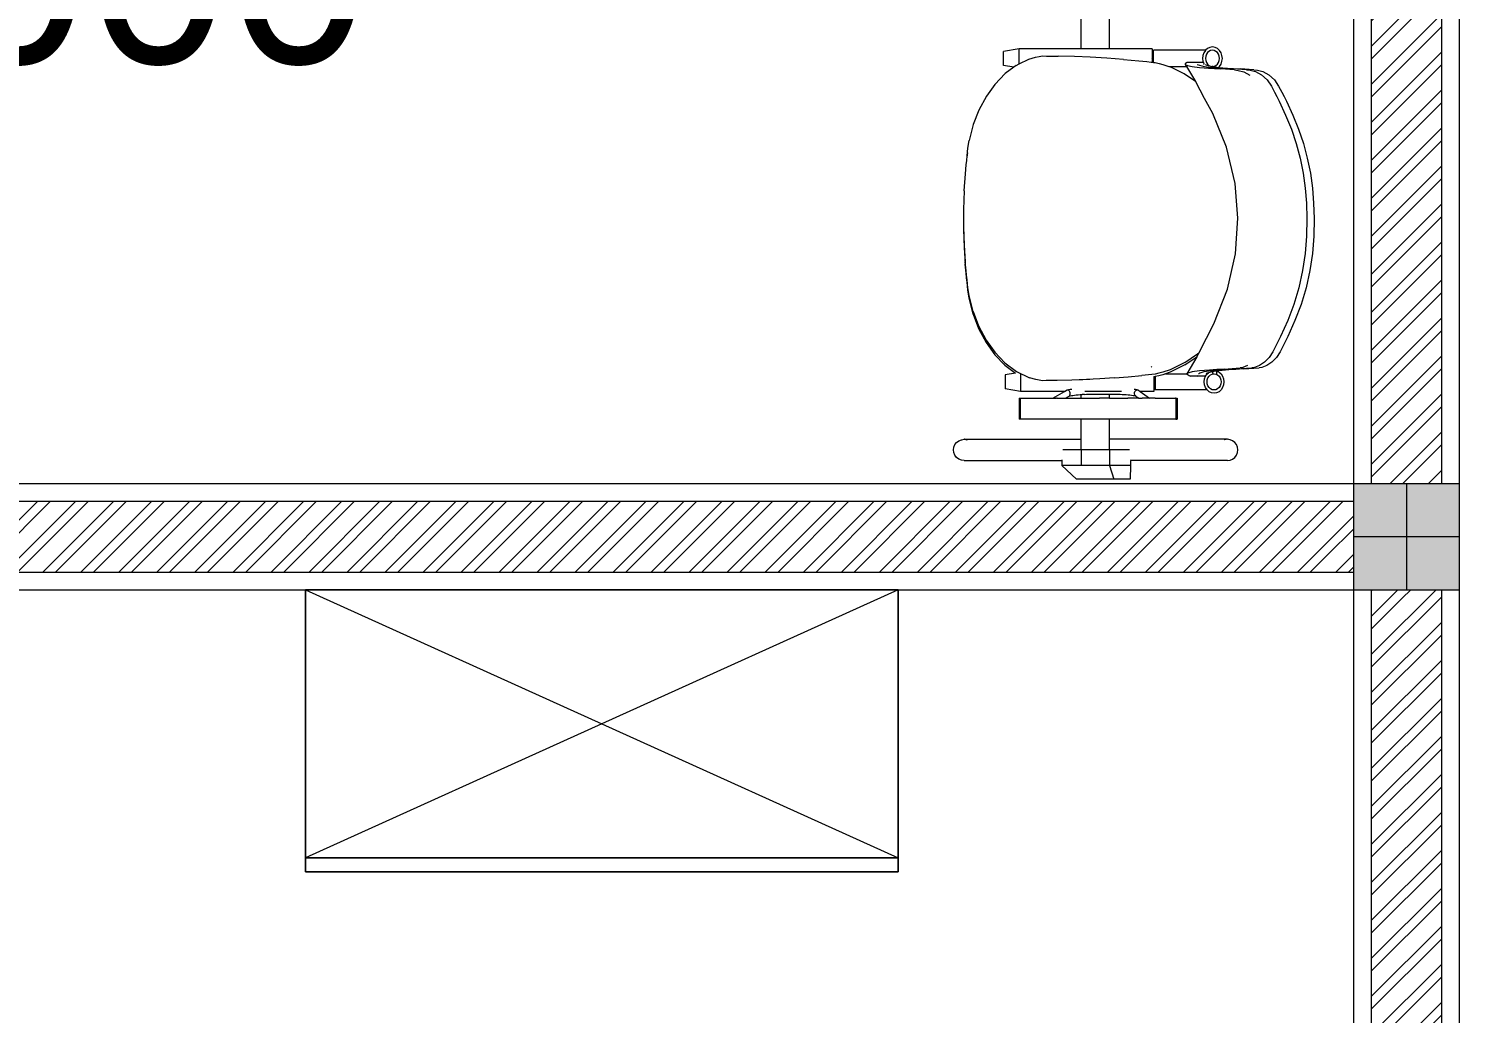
# Model space of a CAD drawing. Header units: millimetres. Extents: x -280308 to 6402717, y -14 to 2073074.
# Drawn here: x -21895 to -19867, y 634973 to 636369 of the extents above; entities that cross this region are included whole.
import ezdxf
from ezdxf.xclip import XClip

# ---------------------------------------------------------------- set-up
doc = ezdxf.new("R2010")
doc.units = ezdxf.units.MM
doc.header["$XCLIPFRAME"] = 2
doc.layers.get('0').update_dxf_attribs({"lineweight": 0})
for name, color, linetype, lineweight in [('A-ALINE-1', 91, 'Continuous', 20), ('A-ALINE-3', 111, 'Continuous', 15), ('A-ALINE-6', 117, 'Continuous', 9), ('A-FURN-EQPM', 177, 'Continuous', 0)]:
    doc.layers.add(name, color=color, linetype=linetype, lineweight=lineweight)
doc.layers.add('A-FILL-1', color=7, linetype='Continuous', lineweight=0, true_color=0x454545)
doc.layers.add('A-TEXT', color=254, linetype='Continuous')
doc.styles.add('Annotative', font='arial.ttf', dxfattribs={"height": 1.25})

# ---------------------------------------------------------------- blocks, each defined once
blk = doc.blocks.new('A$Ccf87384a')
blk.add_wipeout([(-75, 75), (75, 75), (75, -75), (-75, -75)])
blk.add_wipeout([(-75, -75), (-75, 75), (75, 75), (75, -75)])
at = {"layer": 'A-FILL-1', "ltscale": 0.25}
h = blk.add_hatch(color=256, dxfattribs=at)
h.dxf.hatch_style = 1
h.paths.add_polyline_path([(-75, -75), (-75, 75), (75, 75), (75, -75)])
at = {"layer": 'A-ALINE-1'}
blk.add_lwpolyline([(-75, -75), (-75, 75), (75, 75), (75, -75)], close=True, dxfattribs=at)
at = {"layer": 'A-FILL-1', "ltscale": 0.25}
for p, q in [((0, 75), (0, -75)), ((-75, 0), (75, 0))]:
    blk.add_line(p, q, dxfattribs=at)
blk = doc.blocks.new('A$C52fb07ff')
at = {"layer": 'A-FILL-1', "ltscale": 0.25}
h = blk.add_hatch(dxfattribs=at)
h.set_pattern_fill('ANSI32', color=256, scale=4, angle=180)
h.set_pattern_definition([(225, (130700.98, -42918.705), (26.940768, -26.940768), []), (225, (130683.02, -42918.705), (26.940768, -26.940768), [])])
h.paths.add_polyline_path([(26022.8, -9372), (26022.8, -19522), (26122.8, -19522), (26122.8, -9372)])
h = blk.add_hatch(dxfattribs=at)
h.set_pattern_fill('ANSI32', color=256, scale=4, angle=180)
h.set_pattern_definition([(225, (-278558.89, -365477.71), (26.9407684, -26.9407684), []), (225, (-278576.85, -365477.71), (26.9407684, -26.9407684), [])])
h.paths.add_polyline_path([(26022.8, -13247), (23147.8, -13247), (23147.8, -13347), (26022.8, -13347)])
at = {"layer": 'A-ALINE-3', "linetype": 'Continuous'}
for points in [[(26022.8, -9372), (26022.8, -19522), (26122.8, -19522), (26122.8, -9372)], [(26022.8, -13247), (23147.8, -13247), (23147.8, -13347), (26022.8, -13347)]]:
    blk.add_lwpolyline(points, close=True, dxfattribs=at)
at = {"layer": 'A-ALINE-6'}
for points in [[(25997.8, -9372), (25997.8, -19522), (26147.8, -19522), (26147.8, -9372)], [(26022.8, -13222), (23147.8, -13222), (23147.8, -13372), (26022.8, -13372)]]:
    blk.add_lwpolyline(points, close=True, dxfattribs=at)
at = {"ltscale": 0.25, "xscale": -1}
blk.add_blockref('A$Ccf87384a', (26072.8, -13297), dxfattribs=at)
blk = doc.blocks.new('A$C8630f427')
at = {"color": 0, "linetype": 'ByBlock', "lineweight": -2, "ltscale": 0.25}
for p, q in [((-2100, 0), (-1260, -380)), ((-1260, 0), (-2100, -380)), ((-1260, 0), (-420, -380)), ((-420, 0), (-1260, -380)), ((-420, 0), (420, -380)), ((420, 0), (-420, -380)), ((420, 0), (1260, -380)), ((1260, 0), (420, -380)), ((1260, 0), (2100, -380)), ((2100, 0), (1260, -380))]:
    blk.add_line(p, q, dxfattribs=at)
for points in [[(-2100, 0), (-1260, 0), (-1260, -380), (-2100, -380)], [(-1260, 0), (-420, 0), (-420, -380), (-1260, -380)], [(-420, 0), (420, 0), (420, -380), (-420, -380)], [(420, 0), (1260, 0), (1260, -380), (420, -380)], [(1260, 0), (2100, 0), (2100, -380), (1260, -380)], [(-2100, -380), (-1260, -380), (-1260, -400), (-2100, -400)], [(-1260, -380), (-420, -380), (-420, -400), (-1260, -400)], [(-420, -380), (420, -380), (420, -400), (-420, -400)], [(420, -380), (1260, -380), (1260, -400), (420, -400)], [(1260, -380), (2100, -380), (2100, -400), (1260, -400)]]:
    blk.add_lwpolyline(points, close=True, dxfattribs=at)
blk = doc.blocks.new('A$C3a0a0d7c')
at = {"color": 0, "linetype": 'ByBlock', "lineweight": -2}
for p, q in [((-0.0692, -1.2797), (-0.0692, -1.2197)), ((-0.0292, -1.2797), (-0.0292, -1.2197)), ((-0.1574, -1.2797), (-0.1794, -1.2835)), ((-0.1794, -1.3034), (-0.1794, -1.2835)), ((-0.0692, -1.2797), (-0.1574, -1.2797)), ((-0.1574, -1.3014), (-0.1574, -1.2797)), ((-0.1574, -1.3014), (-0.1435, -1.2945)), ((-0.1435, -1.2945), (-0.134, -1.2917)), ((-0.134, -1.2917), (-0.1291, -1.2907)), ((-0.1291, -1.2907), (-0.1241, -1.29)), ((-0.1241, -1.29), (-0.1185, -1.2901)), ((-0.1185, -1.2901), (-0.113, -1.2901)), ((-0.113, -1.2901), (-0.1019, -1.2903)), ((-0.0786, -1.291), (-0.1019, -1.2903)), ((-0.0565, -1.2919), (-0.0786, -1.291)), ((-0.0292, -1.2797), (-0.0692, -1.2797)), ((-0.033, -1.2932), (-0.0565, -1.2919)), ((-0.0095, -1.295), (-0.033, -1.2932)), ((0.0313, -1.2797), (-0.0292, -1.2797)), ((-0.0095, -1.295), (0.0122, -1.2968)), ((0.0122, -1.2968), (0.0239, -1.298)), ((0.0313, -1.2797), (0.0313, -1.2989)), ((0.0331, -1.2934), (0.0313, -1.2934)), ((0.0331, -1.2964), (0.0313, -1.2934)), ((0.107, -1.2819), (0.0331, -1.2819)), ((0.0331, -1.2991), (0.0331, -1.2819)), ((0.1032, -1.2893), (0.1027, -1.2934)), ((0.1027, -1.2934), (0.1032, -1.2976)), ((0.1046, -1.2854), (0.1032, -1.2893)), ((0.1068, -1.2821), (0.1046, -1.2854)), ((0.1071, -1.2905), (0.1067, -1.2934)), ((0.1067, -1.2934), (0.1071, -1.2964)), ((0.107, -1.2819), (0.1068, -1.2821)), ((0.1097, -1.2795), (0.107, -1.2819)), ((0.1081, -1.2877), (0.1071, -1.2905)), ((0.1071, -1.2964), (0.1081, -1.2992)), ((0.1097, -1.2853), (0.1081, -1.2877)), ((0.1131, -1.2779), (0.1097, -1.2795)), ((0.1117, -1.2835), (0.1097, -1.2853)), ((0.1141, -1.2823), (0.1117, -1.2835)), ((0.1167, -1.2773), (0.1131, -1.2779)), ((0.1167, -1.2819), (0.1141, -1.2823)), ((0.1203, -1.2779), (0.1167, -1.2773)), ((0.1193, -1.2823), (0.1167, -1.2819)), ((0.1217, -1.2835), (0.1193, -1.2823)), ((0.1237, -1.2795), (0.1203, -1.2779)), ((0.1238, -1.2853), (0.1217, -1.2835)), ((0.1266, -1.2821), (0.1237, -1.2795)), ((0.1254, -1.2877), (0.1238, -1.2853)), ((0.1264, -1.2905), (0.1254, -1.2877)), ((0.1254, -1.2992), (0.1264, -1.2964)), ((0.1267, -1.2934), (0.1264, -1.2905)), ((0.1264, -1.2964), (0.1267, -1.2934)), ((0.1289, -1.2854), (0.1266, -1.2821)), ((0.1302, -1.2893), (0.1289, -1.2854)), ((0.1307, -1.2934), (0.1302, -1.2893)), ((0.1302, -1.2976), (0.1307, -1.2934)), ((-0.1772, -1.3151), (-0.1919, -1.3304)), ((-0.1649, -1.3059), (-0.1794, -1.3034)), ((-0.1649, -1.3059), (-0.1772, -1.3151)), ((-0.1616, -1.3034), (-0.1649, -1.3059)), ((-0.1616, -1.3034), (-0.1574, -1.3014)), ((0.0239, -1.298), (0.0298, -1.2987)), ((0.0298, -1.2987), (0.0313, -1.2989)), ((0.0313, -1.2989), (0.0331, -1.2991)), ((0.0331, -1.2991), (0.0357, -1.2994)), ((0.0357, -1.2994), (0.0411, -1.3006)), ((0.0411, -1.3006), (0.0464, -1.302)), ((0.0464, -1.302), (0.055, -1.3049)), ((0.055, -1.3049), (0.0567, -1.3055)), ((0.055, -1.3049), (0.0799, -1.3049)), ((0.0767, -1.3152), (0.0567, -1.3055)), ((0.0927, -1.3261), (0.0767, -1.3152)), ((0.0798, -1.2996), (0.0781, -1.3011)), ((0.0781, -1.3011), (0.0782, -1.3021)), ((0.0782, -1.3021), (0.0815, -1.3034)), ((0.0782, -1.3021), (0.0799, -1.3049)), ((0.0806, -1.2994), (0.0798, -1.2996)), ((0.0799, -1.3049), (0.0927, -1.3261)), ((0.0819, -1.2993), (0.0806, -1.2994)), ((0.0815, -1.3034), (0.0881, -1.3051)), ((0.0986, -1.2992), (0.0819, -1.2993)), ((0.0881, -1.3051), (0.0981, -1.3063)), ((0.0949, -1.302), (0.095, -1.3021)), ((0.095, -1.3021), (0.0982, -1.3033)), ((0.0981, -1.3063), (0.111, -1.3072)), ((0.0982, -1.3033), (0.1048, -1.305)), ((0.1, -1.2992), (0.0986, -1.2992)), ((0.1, -1.2992), (0.0986, -1.2993)), ((0.1038, -1.2992), (0.1, -1.2992)), ((0.1032, -1.2976), (0.1038, -1.2992)), ((0.1038, -1.2992), (0.1046, -1.3015)), ((0.1046, -1.3015), (0.1051, -1.3022)), ((0.1048, -1.305), (0.1148, -1.3063)), ((0.1062, -1.3023), (0.1089, -1.3033)), ((0.1081, -1.2992), (0.1097, -1.3016)), ((0.1089, -1.3033), (0.1154, -1.305)), ((0.1097, -1.3016), (0.1117, -1.3034)), ((0.111, -1.3072), (0.1196, -1.3078)), ((0.1117, -1.3034), (0.1141, -1.3046)), ((0.1141, -1.3046), (0.1167, -1.3049)), ((0.1148, -1.3063), (0.1276, -1.3071)), ((0.1154, -1.305), (0.1162, -1.3051)), ((0.1162, -1.3051), (0.1203, -1.3056)), ((0.1167, -1.3049), (0.1167, -1.3041)), ((0.1167, -1.3049), (0.1193, -1.3046)), ((0.1193, -1.3046), (0.1203, -1.3041)), ((0.1196, -1.3078), (0.1287, -1.3084)), ((0.1203, -1.3041), (0.1217, -1.3034)), ((0.1203, -1.3056), (0.1203, -1.3041)), ((0.1203, -1.3056), (0.1251, -1.3062)), ((0.1217, -1.3034), (0.1238, -1.3016)), ((0.1238, -1.3016), (0.1254, -1.2992)), ((0.1251, -1.3062), (0.1266, -1.3048)), ((0.1251, -1.3062), (0.1254, -1.3063)), ((0.1254, -1.3063), (0.1382, -1.3071)), ((0.1266, -1.3048), (0.1289, -1.3015)), ((0.1276, -1.3071), (0.1362, -1.3077)), ((0.1481, -1.3099), (0.1287, -1.3084)), ((0.1289, -1.3015), (0.1302, -1.2976)), ((0.1362, -1.3077), (0.1454, -1.3083)), ((0.1382, -1.3071), (0.1467, -1.3077)), ((0.1648, -1.3098), (0.1454, -1.3083)), ((0.1467, -1.3077), (0.1559, -1.3083)), ((0.1481, -1.3099), (0.1533, -1.3105)), ((0.1533, -1.3105), (0.1612, -1.3123)), ((0.1752, -1.3098), (0.1559, -1.3083)), ((0.1612, -1.3123), (0.1696, -1.3171)), ((0.1648, -1.3098), (0.17, -1.3104)), ((0.17, -1.3104), (0.1779, -1.3122)), ((0.1752, -1.3098), (0.1804, -1.3104)), ((0.1779, -1.3122), (0.1862, -1.317)), ((0.1804, -1.3104), (0.1882, -1.3122)), ((0.1862, -1.317), (0.1941, -1.3241)), ((0.1882, -1.3122), (0.1966, -1.317)), ((0.1966, -1.317), (0.2044, -1.3241)), ((-0.1919, -1.3304), (-0.2037, -1.3468)), ((0.0927, -1.3261), (0.093, -1.3265)), ((0.1056, -1.3502), (0.093, -1.3265)), ((0.1941, -1.3241), (0.2002, -1.3328)), ((0.2002, -1.3328), (0.2046, -1.3412)), ((0.2044, -1.3241), (0.2105, -1.3328)), ((0.2105, -1.3328), (0.2149, -1.3412)), ((-0.2037, -1.3468), (-0.2144, -1.3667)), ((0.117, -1.3716), (0.1056, -1.3502)), ((0.2046, -1.3412), (0.208, -1.3477)), ((0.208, -1.3477), (0.2113, -1.3543)), ((0.2113, -1.3543), (0.2204, -1.3739)), ((0.2149, -1.3412), (0.2183, -1.3477)), ((0.2183, -1.3477), (0.2216, -1.3543)), ((0.2216, -1.3543), (0.2307, -1.3739)), ((-0.2144, -1.3667), (-0.2222, -1.3871)), ((0.1364, -1.4194), (0.117, -1.3716)), ((0.2204, -1.3739), (0.2285, -1.3938)), ((0.2307, -1.3739), (0.2388, -1.3938)), ((-0.2222, -1.3871), (-0.2281, -1.4097)), ((0.2285, -1.3938), (0.2353, -1.414)), ((0.2388, -1.3938), (0.2456, -1.414)), ((-0.2298, -1.4207), (-0.2281, -1.4097)), ((0.2353, -1.414), (0.2408, -1.4347)), ((0.2456, -1.414), (0.2511, -1.4347)), ((-0.2322, -1.4444), (-0.2315, -1.438)), ((-0.2315, -1.438), (-0.2308, -1.4316)), ((-0.2308, -1.4316), (-0.2304, -1.4261)), ((-0.2305, -1.4316), (-0.2304, -1.4296)), ((-0.2304, -1.4261), (-0.2298, -1.4207)), ((-0.2304, -1.4296), (-0.2301, -1.4273)), ((0.1488, -1.471), (0.1364, -1.4194)), ((0.2408, -1.4347), (0.2451, -1.456)), ((0.2511, -1.4347), (0.2554, -1.456)), ((-0.235, -1.4814), (-0.2335, -1.4573)), ((-0.2335, -1.4573), (-0.2322, -1.4444)), ((0.2451, -1.456), (0.248, -1.4774)), ((0.2554, -1.456), (0.2583, -1.4774)), ((0.1527, -1.5201), (0.1488, -1.471)), ((0.248, -1.4774), (0.2498, -1.4989)), ((0.2583, -1.4774), (0.2601, -1.4989)), ((-0.235, -1.4814), (-0.2359, -1.5076)), ((0.2498, -1.4989), (0.2505, -1.5206)), ((0.2601, -1.4989), (0.2608, -1.5206)), ((-0.2359, -1.5076), (-0.2359, -1.511)), ((-0.2359, -1.511), (-0.2359, -1.5111)), ((-0.2359, -1.5111), (-0.2359, -1.5326)), ((0.1493, -1.5705), (0.1527, -1.5201)), ((0.2505, -1.5206), (0.25, -1.5454)), ((0.2608, -1.5206), (0.2603, -1.5454)), ((-0.2359, -1.5326), (-0.2351, -1.5581)), ((-0.2359, -1.5326), (-0.2359, -1.5361)), ((-0.2359, -1.5361), (-0.2351, -1.5616)), ((-0.2351, -1.5581), (-0.2336, -1.5818)), ((0.25, -1.5454), (0.248, -1.57)), ((0.2603, -1.5454), (0.2583, -1.57)), ((-0.2351, -1.5616), (-0.2336, -1.5852)), ((0.138, -1.6206), (0.1493, -1.5705)), ((0.248, -1.57), (0.2444, -1.5944)), ((0.2583, -1.57), (0.2547, -1.5944)), ((-0.2324, -1.5946), (-0.2336, -1.5818)), ((-0.2324, -1.598), (-0.2336, -1.5852)), ((-0.2317, -1.6009), (-0.2324, -1.5946)), ((-0.2317, -1.6044), (-0.2324, -1.598)), ((-0.2309, -1.6073), (-0.2317, -1.6009)), ((0.2444, -1.5944), (0.239, -1.6188)), ((0.2547, -1.5944), (0.2493, -1.6188)), ((-0.2309, -1.6107), (-0.2317, -1.6044)), ((-0.2305, -1.6129), (-0.2309, -1.6073)), ((-0.2305, -1.6163), (-0.2309, -1.6107)), ((-0.2299, -1.6185), (-0.2305, -1.6129)), ((-0.2299, -1.6219), (-0.2305, -1.6163)), ((-0.2282, -1.6296), (-0.2299, -1.6185)), ((-0.2282, -1.633), (-0.2299, -1.6219)), ((0.1188, -1.6696), (0.138, -1.6206)), ((0.239, -1.6188), (0.2321, -1.6422)), ((0.2493, -1.6188), (0.2424, -1.6422)), ((-0.2225, -1.6525), (-0.2282, -1.6296)), ((-0.2225, -1.656), (-0.2282, -1.633)), ((0.2321, -1.6422), (0.2233, -1.6651)), ((0.2424, -1.6422), (0.2336, -1.6651)), ((-0.2225, -1.6525), (-0.2148, -1.6728)), ((-0.2225, -1.656), (-0.2148, -1.6762)), ((-0.2148, -1.6728), (-0.2041, -1.6928)), ((-0.2148, -1.6762), (-0.2041, -1.6962)), ((0.0978, -1.7103), (0.1188, -1.6696)), ((0.2233, -1.6651), (0.2131, -1.6875)), ((0.2336, -1.6651), (0.2234, -1.6875)), ((-0.2041, -1.6928), (-0.1918, -1.71)), ((-0.2041, -1.6962), (-0.1918, -1.7135)), ((0.2131, -1.6875), (0.2022, -1.7095)), ((0.2234, -1.6875), (0.2125, -1.7095)), ((-0.1918, -1.71), (-0.1774, -1.7251)), ((-0.1918, -1.7135), (-0.1774, -1.7286)), ((0.0776, -1.7246), (0.0955, -1.7124)), ((0.0776, -1.7281), (0.0946, -1.7164)), ((0.0946, -1.7166), (0.0805, -1.7405)), ((0.0946, -1.7164), (0.0978, -1.7103)), ((0.0946, -1.7166), (0.0946, -1.7164)), ((0.0955, -1.7124), (0.0978, -1.7103)), ((0.197, -1.7174), (0.1904, -1.724)), ((0.2022, -1.7095), (0.197, -1.7174)), ((0.2073, -1.7174), (0.2007, -1.724)), ((0.2125, -1.7095), (0.2073, -1.7174)), ((-0.1774, -1.7251), (-0.1608, -1.7375)), ((-0.1774, -1.7286), (-0.1626, -1.7396)), ((-0.1626, -1.7396), (-0.1771, -1.7421)), ((-0.1771, -1.7421), (-0.1771, -1.7619)), ((-0.1626, -1.7396), (-0.1625, -1.7396)), ((-0.1608, -1.7375), (-0.1427, -1.7461)), ((-0.1551, -1.7408), (-0.1551, -1.7657)), ((-0.0028, -1.7448), (0.0167, -1.7431)), ((0.0261, -1.7421), (0.0167, -1.7431)), ((0.0308, -1.7416), (0.0261, -1.7421)), ((0.0306, -1.7311), (0.03, -1.7301)), ((0.0355, -1.741), (0.0308, -1.7416)), ((0.0409, -1.7398), (0.0355, -1.741)), ((0.0409, -1.7433), (0.0355, -1.7445)), ((0.0462, -1.7384), (0.0409, -1.7398)), ((0.0462, -1.7419), (0.0409, -1.7433)), ((0.0566, -1.7349), (0.0462, -1.7384)), ((0.0502, -1.7405), (0.0462, -1.7419)), ((0.0566, -1.7384), (0.0502, -1.7405)), ((0.0502, -1.7405), (0.0805, -1.7405)), ((0.0776, -1.7246), (0.0566, -1.7349)), ((0.0776, -1.7281), (0.0566, -1.7384)), ((0.0819, -1.7396), (0.0804, -1.7406)), ((0.0805, -1.7405), (0.0804, -1.7406)), ((0.0804, -1.7406), (0.081, -1.7413)), ((0.081, -1.7413), (0.0823, -1.7422)), ((0.0878, -1.738), (0.0819, -1.7396)), ((0.0823, -1.7422), (0.0839, -1.7432)), ((0.0839, -1.7432), (0.0855, -1.744)), ((0.0984, -1.7364), (0.0878, -1.738)), ((0.0948, -1.7432), (0.0963, -1.7439)), ((0.0972, -1.7405), (0.0971, -1.7405)), ((0.0986, -1.7395), (0.0972, -1.7405)), ((0.1127, -1.7353), (0.0984, -1.7364)), ((0.1045, -1.7379), (0.0986, -1.7395)), ((0.1151, -1.7363), (0.1045, -1.7379)), ((0.1069, -1.7439), (0.1091, -1.7406)), ((0.1093, -1.7395), (0.1079, -1.7405)), ((0.1091, -1.7406), (0.1109, -1.7391)), ((0.1109, -1.7391), (0.1093, -1.7395)), ((0.1151, -1.7379), (0.1109, -1.7391)), ((0.1119, -1.7439), (0.114, -1.7421)), ((0.1227, -1.7346), (0.1127, -1.7353)), ((0.114, -1.7421), (0.1164, -1.7409)), ((0.1294, -1.7352), (0.1151, -1.7363)), ((0.1163, -1.7377), (0.1151, -1.7379)), ((0.1226, -1.7367), (0.1163, -1.7377)), ((0.1182, -1.7403), (0.1163, -1.7377)), ((0.1164, -1.7409), (0.119, -1.7405)), ((0.119, -1.7405), (0.1216, -1.7409)), ((0.119, -1.7405), (0.119, -1.7414)), ((0.1216, -1.7409), (0.1226, -1.7414)), ((0.1226, -1.7367), (0.1226, -1.7414)), ((0.1231, -1.7367), (0.1226, -1.7367)), ((0.1226, -1.7414), (0.124, -1.7421)), ((0.1333, -1.7338), (0.1227, -1.7346)), ((0.1257, -1.7363), (0.1231, -1.7367)), ((0.1231, -1.7367), (0.126, -1.7381)), ((0.124, -1.7421), (0.1261, -1.7439)), ((0.1399, -1.7352), (0.1257, -1.7363)), ((0.126, -1.7381), (0.1289, -1.7406)), ((0.1289, -1.7406), (0.1311, -1.744)), ((0.1394, -1.7345), (0.1294, -1.7352)), ((0.1333, -1.7338), (0.156, -1.732)), ((0.15, -1.7337), (0.1394, -1.7345)), ((0.1499, -1.7345), (0.1399, -1.7352)), ((0.1605, -1.7337), (0.1499, -1.7345)), ((0.15, -1.7337), (0.1727, -1.732)), ((0.1596, -1.7318), (0.156, -1.732)), ((0.1665, -1.729), (0.1596, -1.7318)), ((0.1605, -1.7337), (0.1831, -1.732)), ((0.1763, -1.7317), (0.1727, -1.732)), ((0.1832, -1.7289), (0.1763, -1.7317)), ((0.1866, -1.7317), (0.1831, -1.732)), ((0.1904, -1.724), (0.1832, -1.7289)), ((0.1936, -1.7289), (0.1866, -1.7317)), ((0.2007, -1.724), (0.1936, -1.7289)), ((-0.1551, -1.7657), (-0.1771, -1.7619)), ((-0.1336, -1.7487), (-0.1427, -1.7461)), ((-0.1288, -1.7497), (-0.1336, -1.7487)), ((-0.124, -1.7504), (-0.1288, -1.7497)), ((-0.1189, -1.7503), (-0.124, -1.7504)), ((-0.1138, -1.7503), (-0.1189, -1.7503)), ((-0.1103, -1.7502), (-0.1138, -1.7503)), ((-0.1036, -1.7501), (-0.1103, -1.7502)), ((-0.0824, -1.7496), (-0.1036, -1.7501)), ((-0.0897, -1.7639), (-0.0884, -1.7635)), ((-0.0887, -1.7638), (-0.0897, -1.7639)), ((-0.0878, -1.764), (-0.0887, -1.7638)), ((-0.0884, -1.7635), (-0.0868, -1.763)), ((-0.0868, -1.763), (-0.0849, -1.7626)), ((-0.0849, -1.7626), (-0.0828, -1.7622)), ((-0.072, -1.7493), (-0.0824, -1.7496)), ((-0.0668, -1.749), (-0.072, -1.7493)), ((-0.0616, -1.7488), (-0.0668, -1.749)), ((-0.0569, -1.7486), (-0.0616, -1.7488)), ((-0.0522, -1.7484), (-0.0569, -1.7486)), ((-0.0427, -1.7479), (-0.0522, -1.7484)), ((-0.022, -1.7464), (-0.0427, -1.7479)), ((-0.022, -1.7464), (-0.0028, -1.7448)), ((0.0059, -1.7622), (0.0078, -1.7626)), ((0.0078, -1.7626), (0.0095, -1.763)), ((0.0082, -1.7641), (0.0091, -1.7636)), ((0.0091, -1.7636), (0.01, -1.7634)), ((0.0095, -1.763), (0.011, -1.7635)), ((0.01, -1.7634), (0.011, -1.7635)), ((0.011, -1.7635), (0.0119, -1.7639)), ((0.0119, -1.7639), (0.0144, -1.7657)), ((0.0354, -1.7445), (0.0335, -1.7447)), ((0.0335, -1.7446), (0.0335, -1.7447)), ((0.0335, -1.7447), (0.0335, -1.7657)), ((0.0354, -1.749), (0.0335, -1.752)), ((0.0354, -1.752), (0.0335, -1.752)), ((0.0355, -1.7445), (0.0354, -1.7445)), ((0.0354, -1.7445), (0.0354, -1.7635)), ((0.1092, -1.7635), (0.0354, -1.7635)), ((0.0963, -1.7439), (0.0855, -1.744)), ((0.1022, -1.7439), (0.0963, -1.7439)), ((0.0963, -1.7439), (0.0965, -1.744)), ((0.1069, -1.7439), (0.0965, -1.744)), ((0.105, -1.752), (0.1055, -1.7478)), ((0.1055, -1.7562), (0.105, -1.752)), ((0.1055, -1.7478), (0.1069, -1.744)), ((0.1069, -1.7601), (0.1055, -1.7562)), ((0.1069, -1.744), (0.1069, -1.7439)), ((0.1091, -1.7634), (0.1069, -1.7601)), ((0.109, -1.752), (0.1094, -1.749)), ((0.1094, -1.755), (0.109, -1.752)), ((0.1092, -1.7635), (0.1091, -1.7634)), ((0.112, -1.766), (0.1092, -1.7635)), ((0.1094, -1.749), (0.1103, -1.7463)), ((0.1103, -1.7578), (0.1094, -1.755)), ((0.1103, -1.7463), (0.1119, -1.7439)), ((0.1119, -1.7601), (0.1103, -1.7578)), ((0.114, -1.762), (0.1119, -1.7601)), ((0.1164, -1.7631), (0.114, -1.762)), ((0.119, -1.7635), (0.1164, -1.7631)), ((0.1216, -1.7631), (0.119, -1.7635)), ((0.124, -1.762), (0.1216, -1.7631)), ((0.1261, -1.7601), (0.124, -1.762)), ((0.1289, -1.7634), (0.126, -1.766)), ((0.1261, -1.7439), (0.1277, -1.7463)), ((0.1277, -1.7578), (0.1261, -1.7601)), ((0.1277, -1.7463), (0.1287, -1.749)), ((0.1287, -1.755), (0.1277, -1.7578)), ((0.1287, -1.749), (0.129, -1.752)), ((0.129, -1.752), (0.1287, -1.755)), ((0.1311, -1.7601), (0.1289, -1.7634)), ((0.1311, -1.744), (0.1325, -1.7478)), ((0.1325, -1.7562), (0.1311, -1.7601)), ((0.1325, -1.7478), (0.133, -1.752)), ((0.133, -1.752), (0.1325, -1.7562)), ((-0.1571, -1.775), (-0.1571, -1.775)), ((-0.1571, -1.775), (-0.1571, -1.8049)), ((-0.1571, -1.775), (-0.157, -1.775)), ((-0.157, -1.775), (-0.1569, -1.775)), ((-0.1569, -1.775), (-0.1568, -1.775)), ((-0.1568, -1.775), (-0.1566, -1.775)), ((-0.1566, -1.775), (-0.1564, -1.775)), ((-0.1564, -1.775), (-0.1562, -1.775)), ((-0.1562, -1.775), (-0.1559, -1.775)), ((-0.1559, -1.775), (-0.1557, -1.775)), ((-0.1557, -1.775), (-0.1557, -1.8049)), ((-0.1557, -1.775), (-0.1554, -1.775)), ((-0.1554, -1.775), (-0.1543, -1.775)), ((-0.0929, -1.7657), (-0.1551, -1.7657)), ((-0.1543, -1.775), (-0.1438, -1.7751)), ((-0.1438, -1.7751), (-0.1425, -1.775)), ((-0.1425, -1.775), (-0.1243, -1.7751)), ((-0.1243, -1.7751), (-0.1232, -1.7751)), ((-0.1232, -1.7751), (-0.1094, -1.7751)), ((-0.1094, -1.7751), (-0.1093, -1.7751)), ((-0.1093, -1.7751), (-0.0929, -1.7657)), ((-0.1093, -1.7751), (-0.1044, -1.7751)), ((-0.1036, -1.7751), (-0.1044, -1.7751)), ((-0.1036, -1.7751), (-0.0915, -1.7751)), ((-0.0929, -1.7657), (-0.0905, -1.7644)), ((-0.0915, -1.7751), (-0.0914, -1.7751)), ((-0.0914, -1.7751), (-0.0871, -1.7726)), ((-0.0914, -1.7751), (-0.0842, -1.7751)), ((-0.0897, -1.7639), (-0.0905, -1.7644)), ((-0.0869, -1.7645), (-0.0878, -1.764)), ((-0.0871, -1.7726), (-0.0863, -1.7723)), ((-0.0871, -1.7726), (-0.0866, -1.7724)), ((-0.0861, -1.7653), (-0.0869, -1.7645)), ((-0.0866, -1.7724), (-0.0859, -1.7717)), ((-0.0863, -1.7723), (-0.0849, -1.7719)), ((-0.0855, -1.7663), (-0.0861, -1.7653)), ((-0.0859, -1.7717), (-0.0853, -1.7708)), ((-0.0851, -1.7674), (-0.0855, -1.7663)), ((-0.0853, -1.7708), (-0.085, -1.7697)), ((-0.0849, -1.7686), (-0.0851, -1.7674)), ((-0.085, -1.7697), (-0.0849, -1.7686)), ((-0.0849, -1.7719), (-0.0831, -1.7715)), ((-0.0838, -1.7751), (-0.0842, -1.7751)), ((-0.0838, -1.7751), (-0.0692, -1.7751)), ((-0.0831, -1.7715), (-0.0811, -1.7712)), ((-0.0811, -1.7712), (-0.0788, -1.7708)), ((-0.0788, -1.7708), (-0.0763, -1.7705)), ((-0.0763, -1.7705), (-0.0736, -1.7703)), ((-0.0736, -1.7703), (-0.0708, -1.7701)), ((-0.0708, -1.7701), (-0.0692, -1.77)), ((-0.0692, -1.77), (-0.0678, -1.7699)), ((-0.0692, -1.7751), (-0.0692, -1.77)), ((-0.0692, -1.7751), (-0.0639, -1.7751)), ((-0.0647, -1.7698), (-0.0678, -1.7699)), ((-0.0647, -1.7698), (-0.0617, -1.7697)), ((-0.012, -1.7657), (-0.0642, -1.7657)), ((-0.0639, -1.7751), (-0.0637, -1.7751)), ((-0.0637, -1.7751), (-0.0437, -1.7751)), ((-0.0617, -1.7697), (-0.0584, -1.7697)), ((-0.0584, -1.7697), (-0.0292, -1.7697)), ((-0.0437, -1.7751), (-0.0436, -1.7752)), ((-0.0292, -1.7751), (-0.0436, -1.7752)), ((-0.0292, -1.7751), (-0.0292, -1.7697)), ((-0.0292, -1.7697), (-0.0175, -1.7697)), ((-0.0292, -1.7751), (-0.0236, -1.7751)), ((-0.0236, -1.7751), (-0.0232, -1.7751)), ((-0.0232, -1.7751), (-0.0037, -1.7751)), ((-0.0175, -1.7697), (-0.0143, -1.7697)), ((-0.0143, -1.7697), (-0.0114, -1.7698)), ((-0.0114, -1.7698), (-0.0085, -1.7699)), ((-0.0085, -1.7699), (-0.0056, -1.7701)), ((-0.0056, -1.7701), (-0.0029, -1.7703)), ((-0.0037, -1.7751), (-0.003, -1.7751)), ((0.0123, -1.7751), (-0.003, -1.7751)), ((-0.0029, -1.7703), (-0.0004, -1.7705)), ((-0.0004, -1.7705), (0.002, -1.7708)), ((0.002, -1.7708), (0.0041, -1.7712)), ((0.0041, -1.7712), (0.006, -1.7715)), ((0.006, -1.7715), (0.0075, -1.7719)), ((0.0062, -1.7681), (0.0064, -1.7669)), ((0.0063, -1.7693), (0.0062, -1.7681)), ((0.0066, -1.7703), (0.0063, -1.7693)), ((0.0064, -1.7669), (0.0068, -1.7658)), ((0.0072, -1.7712), (0.0066, -1.7703)), ((0.0068, -1.7658), (0.0074, -1.7648)), ((0.0079, -1.7719), (0.0072, -1.7712)), ((0.0074, -1.7648), (0.0082, -1.7641)), ((0.0075, -1.7719), (0.0083, -1.7721)), ((0.0079, -1.7719), (0.0083, -1.7721)), ((0.0083, -1.7721), (0.0123, -1.7751)), ((0.0124, -1.7751), (0.0123, -1.7751)), ((0.0124, -1.7751), (0.016, -1.7751)), ((0.0335, -1.7657), (0.0144, -1.7657)), ((0.0144, -1.7657), (0.0273, -1.7751)), ((0.016, -1.7751), (0.017, -1.7751)), ((0.0273, -1.7751), (0.017, -1.7751)), ((0.0354, -1.7751), (0.0273, -1.7751)), ((0.0273, -1.7751), (0.0273, -1.7751)), ((0.0354, -1.7751), (0.0367, -1.7751)), ((0.0367, -1.7751), (0.0544, -1.775)), ((0.0544, -1.775), (0.0559, -1.7751)), ((0.0559, -1.7751), (0.0633, -1.775)), ((0.0633, -1.775), (0.0641, -1.775)), ((0.0647, -1.775), (0.0641, -1.775)), ((0.0648, -1.775), (0.0647, -1.775)), ((0.0648, -1.775), (0.0648, -1.8049)), ((0.0648, -1.775), (0.0653, -1.775)), ((0.0653, -1.775), (0.0653, -1.775)), ((0.0653, -1.775), (0.0658, -1.775)), ((0.0658, -1.775), (0.0658, -1.775)), ((0.0658, -1.775), (0.0662, -1.775)), ((0.0662, -1.775), (0.0664, -1.775)), ((0.0662, -1.775), (0.0662, -1.775)), ((0.0664, -1.775), (0.0665, -1.775)), ((0.0665, -1.775), (0.0665, -1.8049)), ((0.1154, -1.7676), (0.112, -1.766)), ((0.119, -1.7681), (0.1154, -1.7676)), ((0.1226, -1.7676), (0.119, -1.7681)), ((0.126, -1.766), (0.1226, -1.7676)), ((-0.1571, -1.8049), (-0.1571, -1.8049)), ((-0.1569, -1.8049), (-0.1571, -1.8049)), ((-0.1569, -1.8049), (-0.1568, -1.8049)), ((-0.1568, -1.8049), (-0.1566, -1.8049)), ((-0.1559, -1.8049), (-0.1566, -1.8049)), ((-0.1559, -1.8049), (-0.1557, -1.8049)), ((-0.1438, -1.805), (-0.1557, -1.8049)), ((-0.0692, -1.805), (-0.1438, -1.805)), ((-0.0692, -1.8335), (-0.0692, -1.805)), ((-0.0292, -1.805), (-0.0692, -1.805)), ((0.0648, -1.8049), (-0.0292, -1.805)), ((-0.0292, -1.8335), (-0.0292, -1.805)), ((0.0648, -1.8049), (0.0653, -1.8049)), ((0.0653, -1.8049), (0.0658, -1.8049)), ((0.0662, -1.8049), (0.0658, -1.8049)), ((0.0662, -1.8049), (0.0664, -1.8049)), ((0.0662, -1.8049), (0.0662, -1.8049)), ((0.0664, -1.8049), (0.0665, -1.8049)), ((-0.2502, -1.8485), (-0.2497, -1.8446)), ((-0.2497, -1.8446), (-0.2482, -1.841)), ((-0.2482, -1.841), (-0.2458, -1.8379)), ((-0.2458, -1.8379), (-0.2427, -1.8355)), ((-0.2427, -1.8355), (-0.2391, -1.834)), ((-0.2391, -1.834), (-0.2352, -1.8335)), ((-0.2386, -1.834), (-0.235, -1.8335)), ((-0.235, -1.8335), (-0.2352, -1.8335)), ((-0.2349, -1.8335), (-0.235, -1.8335)), ((-0.2349, -1.8335), (-0.2347, -1.8335)), ((-0.2347, -1.8335), (-0.2308, -1.834)), ((-0.2347, -1.8335), (-0.2314, -1.834)), ((-0.2347, -1.8335), (-0.0692, -1.8335)), ((-0.0692, -1.8485), (-0.0692, -1.8335)), ((-0.0292, -1.8485), (-0.0292, -1.8335)), ((0.1372, -1.8335), (-0.0292, -1.8335)), ((0.1372, -1.8335), (0.1334, -1.834)), ((0.1372, -1.8335), (0.1339, -1.834)), ((0.1372, -1.8335), (0.1374, -1.8335)), ((0.1375, -1.8335), (0.1374, -1.8335)), ((0.1378, -1.8335), (0.1375, -1.8335)), ((0.1411, -1.834), (0.1375, -1.8335)), ((0.1416, -1.834), (0.1378, -1.8335)), ((0.1452, -1.8355), (0.1416, -1.834)), ((0.1484, -1.8379), (0.1452, -1.8355)), ((0.1507, -1.841), (0.1484, -1.8379)), ((0.1522, -1.8446), (0.1507, -1.841)), ((0.1527, -1.8485), (0.1522, -1.8446)), ((-0.2497, -1.8524), (-0.2502, -1.8485)), ((-0.2482, -1.856), (-0.2497, -1.8524)), ((-0.2458, -1.8591), (-0.2482, -1.856)), ((-0.2427, -1.8615), (-0.2458, -1.8591)), ((-0.2391, -1.863), (-0.2427, -1.8615)), ((-0.2352, -1.8635), (-0.2391, -1.863)), ((-0.2352, -1.8635), (-0.0967, -1.8635)), ((-0.0967, -1.8628), (-0.0967, -1.8635)), ((-0.0967, -1.8635), (-0.0967, -1.8705)), ((-0.0692, -1.8485), (-0.0954, -1.8485)), ((-0.0292, -1.8485), (-0.0692, -1.8485)), ((-0.0692, -1.8485), (-0.0692, -1.8705)), ((-0.0292, -1.8485), (-0.0292, -1.8705)), ((-0.0011, -1.8485), (-0.0292, -1.8485)), ((0.0006, -1.8635), (0.0005, -1.8635)), ((0.0006, -1.8615), (0.0006, -1.8615)), ((0.0006, -1.8635), (0.0006, -1.8705)), ((0.1378, -1.8635), (0.0006, -1.8635)), ((0.1378, -1.8635), (0.1416, -1.863)), ((0.1416, -1.863), (0.1452, -1.8615)), ((0.1452, -1.8615), (0.1484, -1.8591)), ((0.1484, -1.8591), (0.1507, -1.856)), ((0.1507, -1.856), (0.1522, -1.8524)), ((0.1522, -1.8524), (0.1527, -1.8485)), ((-0.0967, -1.8705), (-0.0758, -1.89)), ((-0.0692, -1.8705), (-0.0967, -1.8705)), ((-0.0292, -1.8705), (-0.0692, -1.8705)), ((-0.0292, -1.8705), (-0.0232, -1.89)), ((0.0006, -1.8705), (-0.0292, -1.8705)), ((0.0006, -1.8705), (0, -1.89)), ((-0.0232, -1.89), (-0.0758, -1.89)), ((0, -1.89), (-0.0232, -1.89))]:
    blk.add_line(p, q, dxfattribs=at)
blk = doc.blocks.new('A$C36884486')
at = {"xscale": 1000, "yscale": 1000, "zscale": 1000}
blk.add_blockref('A$C3a0a0d7c', (9383.4, -8103.3), dxfattribs=at)
at = {"ltscale": 0.25}
ref = blk.add_blockref('A$C8630f427', (7794.9, -10150), dxfattribs=at)
XClip(ref).set_block_clipping_path([(419.9999999998, -400), (1260, 0.0000000001)])
blk = doc.blocks.new('aa')
at = {"ltscale": 0.25}
blk.add_blockref('A$C52fb07ff', (-46014.9, 648945.2), dxfattribs=at)
at = {"layer": 'A-FURN-EQPM', "ltscale": 0.25}
blk.add_blockref('A$C36884486', (-29717.1, 645723.3), dxfattribs=at)
at = {"layer": 'A-TEXT', "ltscale": 0.25, "insert": (-25096.8, 637143.9), "char_height": 267.3, "attachment_point": 1, "style": 'Annotative'}
blk.add_mtext_dynamic_manual_height_columns('\\pxqc;{\\fCentury Gothic|b0|i0|c0|p34;\\H1.25x;OFFICE\\P\\H0.8x;FFL +15.000}', width=5332.382, gutter_width=1670.6, heights=[0], dxfattribs=at)

msp = doc.modelspace()

# ---------------------------------------------------------------- block references
msp.add_blockref('aa', (0, 0))

doc.saveas('drawing.dxf')
